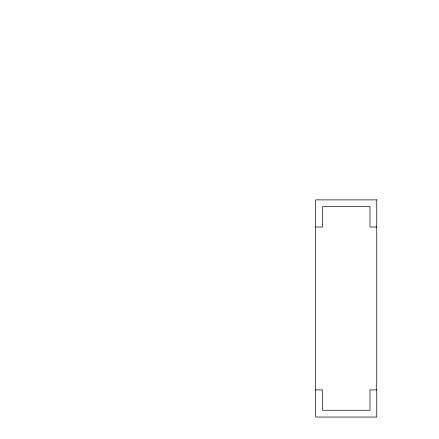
<?xml version="1.0" encoding="UTF-8"?>
<svg xmlns="http://www.w3.org/2000/svg" width="439" height="439" viewBox="0 0 439 439"><rect width="100%" height="100%" fill="white"/><g stroke="black" fill="none" stroke-linecap="round" stroke-linejoin="round"><path stroke-width="0.66" d="M315.679 227.023L322.467 227.023L322.467 206.665L369.973 206.665L369.973 227.023L376.755 227.023M315.679 389.903L322.467 389.903L322.467 410.262L369.973 410.262L369.973 389.903L376.755 389.903M376.755 199.877L315.679 199.877L315.679 417.05L376.755 417.05L376.755 199.877"/></g></svg>
